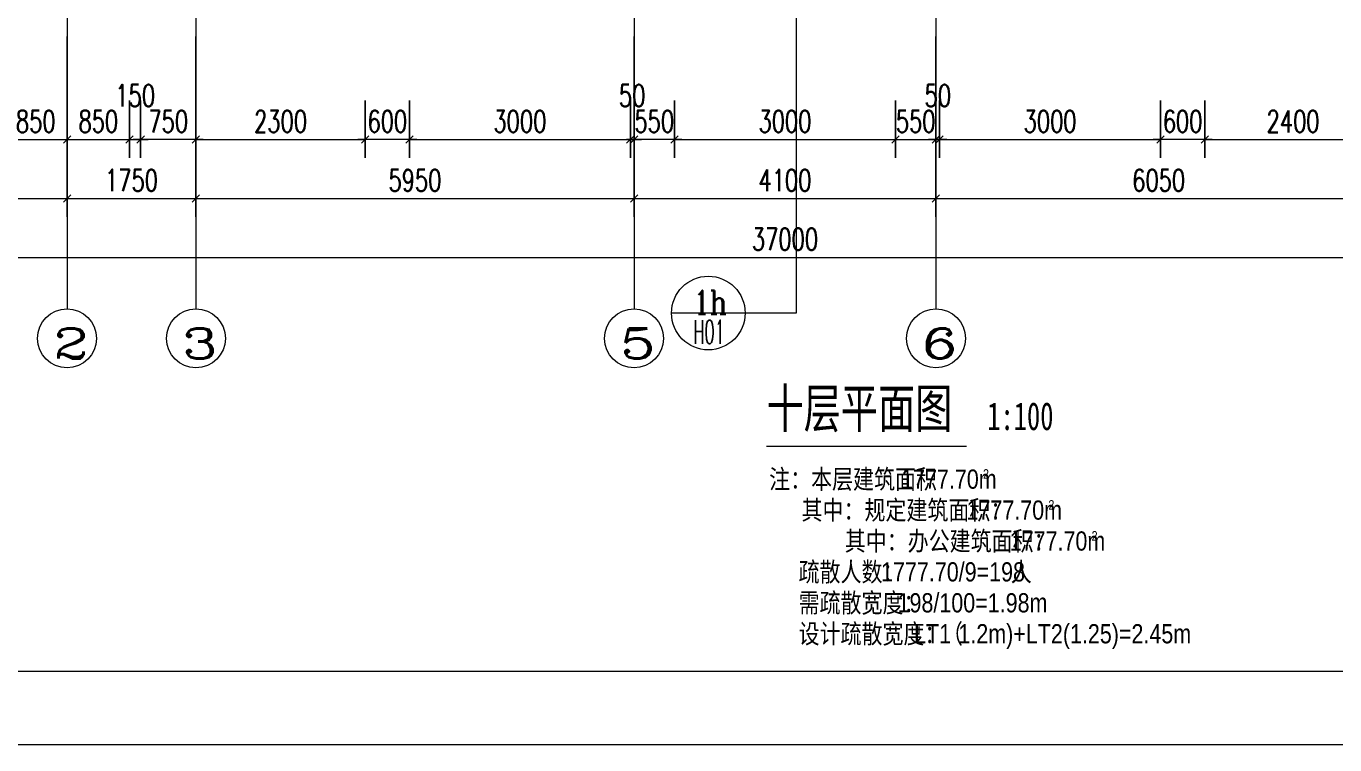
# Model space of a CAD drawing. Header units: millimetres. Extents: x 8533 to 398112, y -117646 to 105276.
# Drawn here: x 164491 to 182263, y 23204 to 32961 of the extents above; entities that cross this region are included whole.
import ezdxf

# ---------------------------------------------------------------- set-up
doc = ezdxf.new("R2010")
doc.units = ezdxf.units.MM
for name, color, linetype, lineweight in [('A-D0TE-BF$0$A-Axis', 3, 'Continuous', 13), ('A-D0TE-BF$0$A-Axis-TEXT', 7, 'Continuous', 13), ('A-DIM-TF$0$A-Dims', 140, 'Continuous', 13), ('A-Iden-10F$0$A-Dims-IDEN', 13, 'Continuous', 13), ('A1$0$TK', 4, 'Continuous', 13), ('A1$0$VHBoundary', 4, 'Continuous', 13), ('DIM_SYMB', 3, 'Continuous', 13), ('PUB_TEXT', 7, 'Continuous', 13), ('塔楼-ARC-10F-20250714_dwg', 8, 'Continuous', 13), ('消防打印工规不打印字体', 4, 'Continuous', 13)]:
    doc.layers.add(name, color=color, linetype=linetype, lineweight=lineweight)
doc.styles.add('Arial_25', font='arial.ttf', dxfattribs={"width": 0.8, "height": 130.480308})
doc.styles.add('Arial_8', font='arial.ttf', dxfattribs={"width": 0.8, "height": 260.960617})
doc.styles.add('Complex_1', font='complex_.ttf', dxfattribs={"width": 1.392578, "height": 410.402419})
doc.styles.add('Complex_13', font='complex_.ttf', dxfattribs={"width": 0.795455, "height": 321.993789})
doc.styles.add('Complex_14', font='complex_.ttf', dxfattribs={"width": 0.495283, "height": 321.993789})
doc.styles.add('Simplex', font='simplex_.ttf', dxfattribs={"width": 0.705882, "height": 297.5})
doc.styles.add('新宋体', font='', dxfattribs={"width": 0.7, "height": 377.637131})
doc.styles.add('新宋体_1', font='', dxfattribs={"width": 0.7, "height": 528.691983})
doc.styles.get('新宋体').set_extended_font_data('NSimSun')
doc.styles.get('新宋体_1').set_extended_font_data('NSimSun')

# ---------------------------------------------------------------- blocks, each defined once
blk = doc.blocks.new('塔楼-ARC-10F-20250714_dwg__AXISO-2024559-10F_ARC_46_000_')
at = {"layer": 'A-D0TE-BF$0$A-Axis'}
blk.add_circle((0, 0), 0.5, dxfattribs=at)
blk = doc.blocks.new('塔楼-ARC-10F-20250714_dwg_A-D0TE-BF$0$_ArchTick-2024560-10F_ARC_46_000_')
at = {"layer": 'A-D0TE-BF$0$A-Axis'}
blk.add_line((-0.5, -0.5), (0.5, 0.5), dxfattribs=at)
blk = doc.blocks.new('塔楼-ARC-10F-20250714_dwg_A-D0TE-BF-2024562-10F_ARC_46_000_')
at = {"layer": 'A-D0TE-BF$0$A-Axis'}
for p, q in [((8750, -31034), (8750, -35034)), ((10500, -31034), (10500, -35034)), ((16450, -31034), (16450, -35034)), ((20550, -31034), (20550, -35034)), ((0, -34334), (37000, -34334))]:
    blk.add_line(p, q, dxfattribs=at)
at = {"layer": 'A-D0TE-BF$0$A-Axis', "flags": 128}
for points in [[(8750, -33784), (8750, -31334)], [(10500, -33784), (10500, -31334)], [(16450, -33784), (16450, -31334)], [(20550, -33784), (20550, -31334)]]:
    blk.add_lwpolyline(points, close=True, dxfattribs=at)
blk.add_lwpolyline([(0, -33534), (8750, -33534), (10500, -33534), (16450, -33534), (20550, -33534), (26600, -33534), (28250, -33534), (37000, -33534)], dxfattribs=at)
for name, p, xscale, yscale, zscale in [('塔楼-ARC-10F-20250714_dwg_A-D0TE-BF$0$_ArchTick-2024560-10F_ARC_46_000_', (8750, -33534), 100, 100, 100), ('塔楼-ARC-10F-20250714_dwg_A-D0TE-BF$0$_ArchTick-2024560-10F_ARC_46_000_', (10500, -33534), 100, 100, 100), ('塔楼-ARC-10F-20250714_dwg_A-D0TE-BF$0$_ArchTick-2024560-10F_ARC_46_000_', (16450, -33534), 100, 100, 100), ('塔楼-ARC-10F-20250714_dwg_A-D0TE-BF$0$_ArchTick-2024560-10F_ARC_46_000_', (20550, -33534), 100, 100, 100), ('塔楼-ARC-10F-20250714_dwg__AXISO-2024559-10F_ARC_46_000_', (8750, -35434), 800, 800, 800), ('塔楼-ARC-10F-20250714_dwg__AXISO-2024559-10F_ARC_46_000_', (10500, -35434), 800, 800, 800), ('塔楼-ARC-10F-20250714_dwg__AXISO-2024559-10F_ARC_46_000_', (16450, -35434), 800, 800, 800), ('塔楼-ARC-10F-20250714_dwg__AXISO-2024559-10F_ARC_46_000_', (20550, -35434), 800, 800, 800)]:
    blk.add_blockref(name, p, dxfattribs=dict(xscale=xscale, yscale=yscale, zscale=zscale))
at = {"xscale": 100, "yscale": 100, "zscale": 100, "rotation": 180}
for p in [(8750, -33534), (10500, -33534), (16450, -33534), (20550, -33534)]:
    blk.add_blockref('塔楼-ARC-10F-20250714_dwg_A-D0TE-BF$0$_ArchTick-2024560-10F_ARC_46_000_', p, dxfattribs=at)
at = {"layer": 'A-D0TE-BF$0$A-Axis', "color": 7, "char_height": 297.5, "attachment_point": 2, "line_spacing_factor": 1.125731, "style": 'Simplex'}
for s, insert, width in [('1750', (9625, -33139), 871.28), ('5950', (13475, -33139), 917.9), ('4100', (18500, -33139), 871.28), ('6050', (23575, -33139), 917.9), ('37000', (18500, -33939), 1147.37)]:
    blk.add_mtext(s, dxfattribs=dict(at, insert=insert, width=width))
at = {"layer": 'A-D0TE-BF$0$A-Axis-TEXT', "char_height": 410.4, "width": 645.43, "attachment_point": 1, "line_spacing_factor": 1.141342, "style": 'Complex_1'}
for s, insert in [('\\fComplex|b0|i0|c134|p2|;\\W1.39258;2', (8559, -35298)), ('\\fComplex|b0|i0|c134|p2|;\\W1.39258;3', (10309, -35298)), ('\\fComplex|b0|i0|c134|p2|;\\W1.39258;5', (16259, -35298)), ('\\fComplex|b0|i0|c134|p2|;\\W1.39258;6', (20359, -35298))]:
    blk.add_mtext(s, dxfattribs=dict(at, insert=insert))
blk = doc.blocks.new('塔楼-ARC-10F-20250714_dwg_A-DIM-TF$0$_ArchTick-2024609-10F_ARC_46_000_')
at = {"layer": 'A-DIM-TF$0$A-Dims'}
blk.add_line((-0.5, -0.5), (0.5, 0.5), dxfattribs=at)
blk = doc.blocks.new('塔楼-ARC-10F-20250714_dwg_A-DIM-TF-2024610-10F_ARC_46_000_')
at = {"layer": 'A-DIM-TF$0$A-Dims', "flags": 128}
for points in [[(8750, -32984), (8750, -32204)], [(9600, -32984), (9600, -32204)], [(9750, -32984), (9750, -32204)], [(10500, -32984), (10500, -32204)], [(12800, -32984), (12800, -32204)], [(13400, -32984), (13400, -32204)], [(16400, -32984), (16400, -32204)], [(16450, -32984), (16450, -32204)], [(17000, -32984), (17000, -32204)], [(20000, -32984), (20000, -32204)], [(20550, -32984), (20550, -32204)], [(20600, -32984), (20600, -32204)], [(23600, -32984), (23600, -32204)], [(24200, -32984), (24200, -32204)]]:
    blk.add_lwpolyline(points, close=True, dxfattribs=at)
for points in [[(8000, -32734), (7900, -32734), (8750, -32734), (9600, -32734)], [(9500, -32734), (9600, -32734), (9750, -32734), (9850, -32734)], [(10500, -32734), (9750, -32734), (9650, -32734)], [(10600, -32734), (10500, -32734), (12800, -32734)], [(13400, -32734), (12800, -32734), (12700, -32734)], [(13500, -32734), (13400, -32734), (16400, -32734)], [(16300, -32734), (16400, -32734), (16450, -32734), (16550, -32734)], [(17000, -32734), (16450, -32734), (16350, -32734)], [(17100, -32734), (17000, -32734), (20000, -32734)], [(19900, -32734), (20000, -32734), (20550, -32734), (20650, -32734)], [(20600, -32734), (20550, -32734), (20450, -32734)], [(20700, -32734), (20600, -32734), (23600, -32734)], [(24200, -32734), (23600, -32734), (23500, -32734)], [(24300, -32734), (24200, -32734), (26600, -32734)]]:
    blk.add_lwpolyline(points, dxfattribs=at)
at = {"xscale": 100, "yscale": 100, "zscale": 100, "rotation": 180}
for p in [(8750, -32734), (9750, -32734), (10500, -32734), (10500, -32734), (13400, -32734), (13400, -32734), (16450, -32734), (17000, -32734), (17000, -32734), (20550, -32734), (20600, -32734), (20600, -32734), (24200, -32734), (24200, -32734)]:
    blk.add_blockref('塔楼-ARC-10F-20250714_dwg_A-DIM-TF$0$_ArchTick-2024609-10F_ARC_46_000_', p, dxfattribs=at)
at = {"xscale": 100, "yscale": 100, "zscale": 100}
for p in [(8750, -32734), (9600, -32734), (9600, -32734), (9750, -32734), (12800, -32734), (12800, -32734), (16400, -32734), (16400, -32734), (16450, -32734), (20000, -32734), (20000, -32734), (20550, -32734), (23600, -32734), (23600, -32734)]:
    blk.add_blockref('塔楼-ARC-10F-20250714_dwg_A-DIM-TF$0$_ArchTick-2024609-10F_ARC_46_000_', p, dxfattribs=at)
at = {"layer": 'A-DIM-TF$0$A-Dims', "color": 7, "char_height": 297.5, "attachment_point": 2, "line_spacing_factor": 1.125731, "style": 'Simplex'}
for s, insert, width in [('150', (9675, -31989), 641.81), ('50', (16425, -31989), 458.95), ('50', (20575, -31989), 458.95), ('850', (8325, -32339), 688.42), ('850', (9175, -32339), 688.42), ('750', (10125, -32339), 688.42), ('2300', (11650, -32339), 917.9), ('600', (13100, -32339), 688.42), ('3000', (14900, -32339), 917.9), ('550', (16725, -32339), 688.42), ('3000', (18500, -32339), 917.9), ('550', (20275, -32339), 688.42), ('3000', (22100, -32339), 917.9), ('600', (23900, -32339), 688.42), ('2400', (25400, -32339), 917.9)]:
    blk.add_mtext(s, dxfattribs=dict(at, insert=insert, width=width))
blk = doc.blocks.new('塔楼-ARC-10F-20250714_dwg_A-Iden-10F-2024611-10F_ARC_46_000_')
at = {"layer": 'A-Iden-10F$0$A-Dims-IDEN', "flags": 128}
blk.add_lwpolyline([(18650, -29843), (18650, -35090), (17959, -35090), (16959, -35090)], dxfattribs=at)
at = {"layer": 'A-Iden-10F$0$A-Dims-IDEN'}
blk.add_circle((17459, -35090), 500, dxfattribs=at)
at = {"layer": 'A-Iden-10F$0$A-Dims-IDEN', "color": 7, "char_height": 322, "attachment_point": 1, "line_spacing_factor": 1.141342}
for s, insert, width, style in [('1h', (17258, -34782), 533.64, 'Complex_13'), ('H01', (17258, -35185), 529.75, 'Complex_14')]:
    blk.add_mtext(s, dxfattribs=dict(at, insert=insert, width=width, style=style))
blk = doc.blocks.new('塔楼-ARC-10F-20250714_dwg_A-PMDT-10F-2024812-10F_ARC_46_000_')
for name in ['塔楼-ARC-10F-20250714_dwg_A-Iden-10F-2024611-10F_ARC_46_000_', '塔楼-ARC-10F-20250714_dwg_A-D0TE-BF-2024562-10F_ARC_46_000_', '塔楼-ARC-10F-20250714_dwg_A-DIM-TF-2024610-10F_ARC_46_000_']:
    blk.add_blockref(name, (0, 0))
blk = doc.blocks.new('塔楼-ARC-10F-20250714_dwg_A1$0$template_31-施工图_A1_A1_0_0000_96bfb8f6bf39ce896c2a6bb48d8e90ee-2024813-10F_ARC_46_000_')
at = {"layer": 'A1$0$TK', "flags": 128}
for points in [[(0, 594), (841, 594), (841, 0), (0, 0)], [(25, 584), (25, 10), (831, 10), (831, 584)]]:
    blk.add_lwpolyline(points, close=True, dxfattribs=at)
at = {"layer": 'A1$0$VHBoundary', "flags": 128}
blk.add_lwpolyline([(0, 594), (841, 594), (841, 0), (0, 0)], close=True, dxfattribs=at)
blk = doc.blocks.new('塔楼-ARC-10F-20250714_dwg_A1-2024814-10F_ARC_46_000_')
at = {"xscale": 100, "yscale": 100, "zscale": 100}
blk.add_blockref('塔楼-ARC-10F-20250714_dwg_A1$0$template_31-施工图_A1_A1_0_0000_96bfb8f6bf39ce896c2a6bb48d8e90ee-2024813-10F_ARC_46_000_', (78606, 14591), dxfattribs=at)
blk = doc.blocks.new('塔楼-ARC-10F-20250714_dwg-2024558-10F_ARC_46_000_')
at = {"layer": 'DIM_SYMB'}
blk.add_line((1191457, 573920), (1194175, 573920), dxfattribs=at)
for name, p in [('塔楼-ARC-10F-20250714_dwg_A-PMDT-10F-2024812-10F_ARC_46_000_', (1173208, 610816)), ('塔楼-ARC-10F-20250714_dwg_A1-2024814-10F_ARC_46_000_', (1084115, 555274))]:
    blk.add_blockref(name, p)
at = {"layer": 'DIM_SYMB', "color": 7, "attachment_point": 1, "line_spacing_factor": 0.877739}
for s, insert, char_height, width, style in [('十层平面图', (1191457, 574697), 528.7, 3192.32, '新宋体_1'), ('1:100', (1194455, 574515), 377.6, 1140.15, '新宋体')]:
    blk.add_mtext(s, dxfattribs=dict(at, insert=insert, char_height=char_height, width=width, style=style))
at = {"layer": 'PUB_TEXT', "attachment_point": 1, "line_spacing_factor": 0.941778}
for s, insert, char_height, width, style in [('注：本层建筑面积', (1191493, 573602), 261, 3111.05, 'Arial_8'), ('1777.70m', (1193285, 573602), 261, 1555.53, 'Arial_8'), ('\\fArial|b0|i0|c134|p34|;\\W.8;2', (1194397, 573606), 130.48, 97.22, 'Arial_25'), ('其中：规定建筑面积：', (1191933, 573182), 261, 3888.82, 'Arial_8'), ('1777.70m', (1194173, 573182), 261, 1555.53, 'Arial_8'), ('\\fArial|b0|i0|c134|p34|;\\W.8;2', (1195285, 573186), 130.48, 97.22, 'Arial_25'), ('其中：办公建筑面积：', (1192520, 572762), 261, 3888.82, 'Arial_8'), ('1777.70m', (1194760, 572762), 261, 1555.53, 'Arial_8'), ('\\fArial|b0|i0|c134|p34|;\\W.8;2', (1195872, 572766), 130.48, 97.22, 'Arial_25')]:
    blk.add_mtext(s, dxfattribs=dict(at, insert=insert, char_height=char_height, width=width, style=style))
at = {"layer": '消防打印工规不打印字体', "color": 5, "attachment_point": 1, "line_spacing_factor": 0.941778, "style": 'Arial_8'}
for s, insert, char_height, width in [('疏散人数：', (1191893, 572343), 261, 1944.41), ('1777.70/9=198', (1193013, 572343), 260.96, 2527.73), ('\\fArial|b0|i0|c134|p34|;\\W.8;人', (1194774, 572343), 260.96, 388.88), ('需疏散宽度：', (1191893, 571923), 261, 2333.29), ('198/100=1.98m', (1193237, 571923), 260.96, 2527.73), ('设计疏散宽度：', (1191893, 571503), 261, 2722.17), ('\\fArial|b0|i0|c134|p34|;\\W.8;（', (1193839, 571503), 260.96, 388.88), ('LT1', (1193461, 571503), 261, 583.32), ('1.2m)+LT2(1.25)=2.45m', (1194063, 571503), 260.96, 4083.26)]:
    blk.add_mtext(s, dxfattribs=dict(at, insert=insert, char_height=char_height, width=width))

msp = doc.modelspace()

# ---------------------------------------------------------------- block references
at = {"layer": '塔楼-ARC-10F-20250714_dwg', "color": 7}
msp.add_blockref('塔楼-ARC-10F-20250714_dwg-2024558-10F_ARC_46_000_', (-1016912, -546660), dxfattribs=at)

doc.saveas('drawing.dxf')
